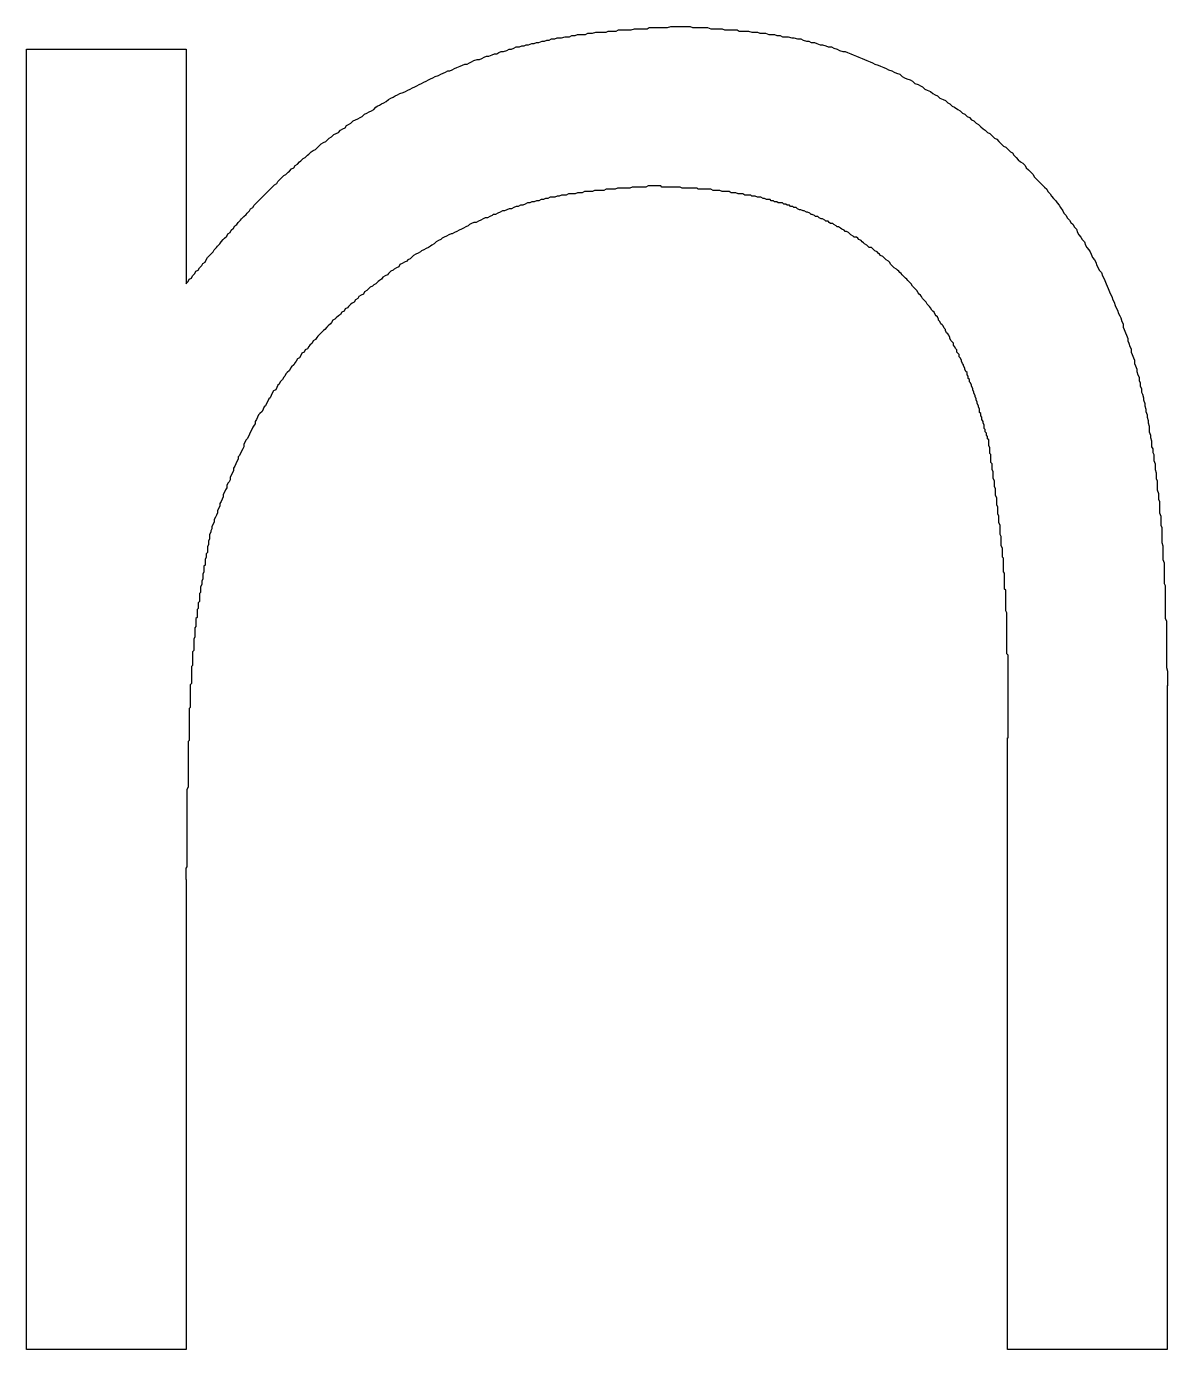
# Model space of a CAD drawing. Extents: x 50 to 503, y 33 to 383.
# Drawn here: x 143.941 to 144.943, y 370.754 to 371.916 of the extents above; entities that cross this region are included whole.
import ezdxf

# ---------------------------------------------------------------- set-up
doc = ezdxf.new("R2010")
doc.units = 0
doc.layers.get('0').update_dxf_attribs({"linetype": 'CONTINUOUS'})

msp = doc.modelspace()

# ---------------------------------------------------------------- linework, layer by layer
at = {"color": 7, "linetype": 'CONTINUOUS'}
for p, q in [((143.9412, 371.896), (144.0814, 371.896)), ((143.9412, 370.7542), (143.9412, 371.896)), ((144.0814, 371.896), (144.0814, 371.6901)), ((144.9428, 371.3373), (144.9428, 370.7542)), ((144.8025, 370.7542), (144.8025, 371.2913)), ((144.0814, 371.167), (144.0814, 370.7542)), ((144.0814, 370.7542), (143.9412, 370.7542)), ((144.9428, 370.7542), (144.8025, 370.7542))]:
    msp.add_line(p, q, dxfattribs=at)
at = {"color": 7}
for points in [[(144.081, 371.69, 0), (144.083, 371.692, 0), (144.084, 371.694, 0), (144.086, 371.695, 0), (144.087, 371.697, 0), (144.089, 371.699, 0), (144.09, 371.701, 0), (144.092, 371.702, 0), (144.093, 371.704, 0), (144.095, 371.706, 0), (144.096, 371.708, 0), (144.098, 371.709, 0), (144.099, 371.711, 0), (144.1, 371.713, 0), (144.102, 371.715, 0), (144.103, 371.716, 0), (144.105, 371.718, 0), (144.106, 371.72, 0), (144.108, 371.722, 0), (144.109, 371.723, 0), (144.111, 371.725, 0), (144.112, 371.727, 0), (144.114, 371.729, 0), (144.115, 371.73, 0), (144.117, 371.732, 0), (144.118, 371.734, 0), (144.12, 371.735, 0), (144.121, 371.737, 0), (144.123, 371.739, 0), (144.124, 371.741, 0), (144.126, 371.742, 0), (144.127, 371.744, 0), (144.129, 371.746, 0), (144.13, 371.747, 0), (144.132, 371.749, 0), (144.134, 371.751, 0), (144.135, 371.752, 0), (144.137, 371.754, 0), (144.138, 371.756, 0), (144.14, 371.757, 0), (144.141, 371.759, 0), (144.143, 371.761, 0), (144.144, 371.762, 0), (144.146, 371.764, 0), (144.148, 371.766, 0), (144.149, 371.767, 0), (144.151, 371.769, 0), (144.152, 371.77, 0), (144.154, 371.772, 0), (144.156, 371.774, 0), (144.157, 371.775, 0), (144.159, 371.777, 0), (144.161, 371.778, 0), (144.162, 371.78, 0), (144.164, 371.782, 0), (144.165, 371.783, 0), (144.167, 371.785, 0), (144.169, 371.786, 0), (144.171, 371.788, 0), (144.172, 371.789, 0), (144.174, 371.791, 0), (144.176, 371.792, 0), (144.177, 371.794, 0), (144.179, 371.795, 0), (144.181, 371.797, 0), (144.182, 371.798, 0), (144.184, 371.8, 0), (144.186, 371.801, 0), (144.188, 371.803, 0), (144.189, 371.804, 0), (144.191, 371.806, 0), (144.193, 371.807, 0), (144.195, 371.808, 0), (144.197, 371.81, 0), (144.198, 371.811, 0), (144.2, 371.813, 0), (144.202, 371.814, 0), (144.204, 371.815, 0), (144.206, 371.817, 0), (144.207, 371.818, 0), (144.209, 371.819, 0), (144.211, 371.821, 0), (144.213, 371.822, 0), (144.215, 371.823, 0), (144.217, 371.825, 0), (144.219, 371.826, 0), (144.221, 371.827, 0), (144.222, 371.829, 0), (144.224, 371.83, 0), (144.226, 371.831, 0), (144.228, 371.833, 0), (144.23, 371.834, 0), (144.232, 371.835, 0), (144.234, 371.836, 0), (144.236, 371.837, 0), (144.238, 371.839, 0), (144.24, 371.84, 0), (144.242, 371.841, 0), (144.244, 371.842, 0), (144.246, 371.843, 0), (144.248, 371.845, 0), (144.249, 371.846, 0), (144.251, 371.847, 0), (144.253, 371.848, 0), (144.255, 371.849, 0), (144.257, 371.85, 0), (144.259, 371.852, 0), (144.261, 371.853, 0), (144.263, 371.854, 0), (144.265, 371.855, 0), (144.267, 371.856, 0), (144.269, 371.857, 0), (144.272, 371.858, 0), (144.274, 371.859, 0), (144.276, 371.86, 0), (144.278, 371.861, 0), (144.28, 371.862, 0), (144.282, 371.863, 0), (144.284, 371.864, 0), (144.286, 371.865, 0), (144.288, 371.866, 0), (144.29, 371.867, 0), (144.292, 371.868, 0), (144.294, 371.869, 0), (144.296, 371.87, 0), (144.298, 371.871, 0), (144.3, 371.872, 0), (144.303, 371.873, 0), (144.305, 371.874, 0), (144.307, 371.875, 0), (144.309, 371.876, 0), (144.311, 371.877, 0), (144.313, 371.877, 0), (144.315, 371.878, 0), (144.317, 371.879, 0), (144.319, 371.88, 0), (144.322, 371.881, 0), (144.324, 371.882, 0), (144.326, 371.883, 0), (144.328, 371.883, 0), (144.33, 371.884, 0), (144.332, 371.885, 0), (144.334, 371.886, 0), (144.337, 371.887, 0), (144.339, 371.887, 0), (144.341, 371.888, 0), (144.343, 371.889, 0), (144.345, 371.89, 0), (144.347, 371.89, 0), (144.35, 371.891, 0), (144.352, 371.892, 0), (144.354, 371.892, 0), (144.356, 371.893, 0), (144.358, 371.894, 0), (144.36, 371.894, 0), (144.363, 371.895, 0), (144.365, 371.896, 0), (144.367, 371.896, 0), (144.369, 371.897, 0), (144.371, 371.898, 0), (144.374, 371.898, 0), (144.376, 371.899, 0), (144.378, 371.899, 0), (144.38, 371.9, 0), (144.382, 371.9, 0), (144.385, 371.901, 0), (144.387, 371.901, 0), (144.389, 371.902, 0), (144.391, 371.902, 0), (144.394, 371.903, 0), (144.396, 371.903, 0), (144.398, 371.904, 0), (144.4, 371.904, 0), (144.402, 371.905, 0), (144.405, 371.905, 0), (144.407, 371.906, 0), (144.409, 371.906, 0), (144.411, 371.906, 0), (144.414, 371.907, 0), (144.416, 371.907, 0), (144.418, 371.907, 0), (144.42, 371.908, 0), (144.423, 371.908, 0), (144.425, 371.909, 0), (144.427, 371.909, 0), (144.429, 371.909, 0), (144.432, 371.909, 0), (144.434, 371.91, 0), (144.436, 371.91, 0), (144.438, 371.91, 0), (144.441, 371.911, 0), (144.443, 371.911, 0), (144.445, 371.911, 0), (144.447, 371.911, 0), (144.45, 371.911, 0), (144.452, 371.912, 0), (144.454, 371.912, 0), (144.457, 371.912, 0), (144.459, 371.912, 0), (144.461, 371.913, 0), (144.463, 371.913, 0), (144.466, 371.913, 0), (144.468, 371.913, 0), (144.47, 371.913, 0), (144.472, 371.913, 0), (144.475, 371.914, 0), (144.477, 371.914, 0), (144.479, 371.914, 0), (144.482, 371.914, 0), (144.484, 371.914, 0), (144.486, 371.914, 0), (144.488, 371.915, 0), (144.491, 371.915, 0), (144.493, 371.915, 0), (144.495, 371.915, 0), (144.498, 371.915, 0), (144.5, 371.915, 0), (144.502, 371.915, 0), (144.504, 371.915, 0), (144.507, 371.916, 0), (144.509, 371.916, 0), (144.511, 371.916, 0), (144.514, 371.916, 0), (144.516, 371.916, 0)], [(144.516, 371.916, 0), (144.518, 371.916, 0), (144.521, 371.916, 0), (144.524, 371.916, 0), (144.526, 371.915, 0), (144.529, 371.915, 0), (144.531, 371.915, 0), (144.534, 371.915, 0), (144.536, 371.915, 0), (144.539, 371.915, 0), (144.542, 371.914, 0), (144.544, 371.914, 0), (144.547, 371.914, 0), (144.549, 371.914, 0), (144.552, 371.914, 0), (144.554, 371.913, 0), (144.557, 371.913, 0), (144.56, 371.913, 0), (144.562, 371.913, 0), (144.565, 371.913, 0), (144.567, 371.912, 0), (144.57, 371.912, 0), (144.572, 371.912, 0), (144.575, 371.912, 0), (144.578, 371.911, 0), (144.58, 371.911, 0), (144.583, 371.911, 0), (144.585, 371.91, 0), (144.588, 371.91, 0), (144.59, 371.91, 0), (144.593, 371.909, 0), (144.595, 371.909, 0), (144.598, 371.909, 0), (144.6, 371.908, 0), (144.603, 371.908, 0), (144.605, 371.907, 0), (144.608, 371.907, 0), (144.61, 371.907, 0), (144.613, 371.906, 0), (144.615, 371.906, 0), (144.618, 371.905, 0), (144.621, 371.905, 0), (144.623, 371.904, 0), (144.626, 371.903, 0), (144.628, 371.903, 0), (144.63, 371.902, 0), (144.633, 371.902, 0), (144.635, 371.901, 0), (144.638, 371.9, 0), (144.64, 371.9, 0), (144.643, 371.899, 0), (144.645, 371.898, 0), (144.648, 371.898, 0), (144.65, 371.897, 0), (144.653, 371.896, 0), (144.655, 371.895, 0), (144.658, 371.894, 0), (144.66, 371.894, 0), (144.662, 371.893, 0), (144.665, 371.892, 0), (144.667, 371.891, 0), (144.67, 371.89, 0), (144.672, 371.889, 0), (144.675, 371.888, 0), (144.677, 371.887, 0), (144.679, 371.886, 0), (144.682, 371.885, 0), (144.684, 371.884, 0), (144.686, 371.883, 0), (144.689, 371.882, 0), (144.691, 371.881, 0), (144.694, 371.88, 0), (144.696, 371.879, 0), (144.698, 371.878, 0), (144.701, 371.877, 0), (144.703, 371.876, 0), (144.705, 371.875, 0), (144.708, 371.874, 0), (144.71, 371.872, 0), (144.712, 371.871, 0), (144.714, 371.87, 0), (144.717, 371.869, 0), (144.719, 371.868, 0), (144.721, 371.866, 0), (144.724, 371.865, 0), (144.726, 371.864, 0), (144.728, 371.863, 0), (144.73, 371.861, 0), (144.732, 371.86, 0), (144.735, 371.859, 0), (144.737, 371.857, 0), (144.739, 371.856, 0), (144.741, 371.855, 0), (144.743, 371.853, 0), (144.746, 371.852, 0), (144.748, 371.851, 0), (144.75, 371.849, 0), (144.752, 371.848, 0), (144.754, 371.846, 0), (144.756, 371.845, 0), (144.759, 371.843, 0), (144.761, 371.842, 0), (144.763, 371.84, 0), (144.765, 371.839, 0), (144.767, 371.837, 0), (144.769, 371.836, 0), (144.771, 371.834, 0), (144.773, 371.833, 0), (144.775, 371.831, 0), (144.777, 371.83, 0), (144.779, 371.828, 0), (144.781, 371.826, 0), (144.783, 371.825, 0), (144.785, 371.823, 0), (144.787, 371.822, 0), (144.789, 371.82, 0), (144.791, 371.818, 0), (144.793, 371.817, 0), (144.795, 371.815, 0), (144.797, 371.813, 0), (144.799, 371.811, 0), (144.801, 371.81, 0), (144.803, 371.808, 0), (144.805, 371.806, 0), (144.807, 371.805, 0), (144.808, 371.803, 0), (144.81, 371.801, 0), (144.812, 371.799, 0), (144.814, 371.797, 0), (144.816, 371.796, 0), (144.818, 371.794, 0), (144.819, 371.792, 0), (144.821, 371.79, 0), (144.823, 371.788, 0), (144.825, 371.786, 0), (144.826, 371.784, 0), (144.828, 371.782, 0), (144.83, 371.78, 0), (144.831, 371.779, 0), (144.833, 371.777, 0), (144.835, 371.775, 0), (144.837, 371.773, 0), (144.838, 371.771, 0), (144.84, 371.769, 0), (144.841, 371.767, 0), (144.843, 371.765, 0), (144.845, 371.763, 0), (144.846, 371.761, 0), (144.848, 371.759, 0), (144.849, 371.757, 0), (144.851, 371.754, 0), (144.852, 371.752, 0), (144.854, 371.75, 0), (144.855, 371.748, 0), (144.857, 371.746, 0), (144.858, 371.744, 0), (144.86, 371.742, 0), (144.861, 371.74, 0), (144.863, 371.738, 0), (144.864, 371.735, 0), (144.865, 371.733, 0), (144.867, 371.731, 0), (144.868, 371.729, 0), (144.87, 371.727, 0), (144.871, 371.724, 0), (144.872, 371.722, 0), (144.874, 371.72, 0), (144.875, 371.718, 0), (144.876, 371.716, 0), (144.877, 371.713, 0), (144.879, 371.711, 0), (144.88, 371.709, 0), (144.881, 371.706, 0), (144.882, 371.704, 0), (144.883, 371.702, 0), (144.885, 371.7, 0), (144.886, 371.697, 0), (144.887, 371.695, 0), (144.888, 371.693, 0), (144.889, 371.69, 0), (144.89, 371.688, 0), (144.891, 371.686, 0), (144.892, 371.683, 0), (144.893, 371.681, 0), (144.894, 371.679, 0), (144.895, 371.676, 0), (144.896, 371.674, 0), (144.897, 371.671, 0), (144.898, 371.669, 0), (144.899, 371.667, 0), (144.9, 371.664, 0), (144.901, 371.662, 0), (144.902, 371.66, 0), (144.903, 371.657, 0), (144.904, 371.655, 0), (144.904, 371.652, 0), (144.905, 371.65, 0), (144.906, 371.647, 0), (144.907, 371.645, 0), (144.908, 371.642, 0), (144.908, 371.64, 0), (144.909, 371.638, 0), (144.91, 371.635, 0), (144.911, 371.633, 0), (144.911, 371.63, 0), (144.912, 371.628, 0), (144.913, 371.625, 0), (144.914, 371.623, 0), (144.914, 371.62, 0), (144.915, 371.618, 0), (144.916, 371.615, 0), (144.916, 371.613, 0), (144.917, 371.61, 0), (144.918, 371.608, 0), (144.918, 371.605, 0), (144.919, 371.603, 0), (144.919, 371.6, 0), (144.92, 371.598, 0), (144.92, 371.595, 0), (144.921, 371.593, 0), (144.922, 371.59, 0), (144.922, 371.588, 0), (144.923, 371.585, 0), (144.923, 371.583, 0), (144.924, 371.58, 0), (144.924, 371.578, 0), (144.925, 371.575, 0), (144.925, 371.573, 0), (144.926, 371.57, 0), (144.926, 371.568, 0), (144.927, 371.565, 0), (144.927, 371.562, 0), (144.927, 371.56, 0), (144.928, 371.557, 0), (144.928, 371.555, 0), (144.929, 371.552, 0), (144.929, 371.55, 0), (144.929, 371.547, 0), (144.93, 371.545, 0), (144.93, 371.542, 0), (144.931, 371.54, 0), (144.931, 371.537, 0), (144.931, 371.535, 0), (144.932, 371.532, 0), (144.932, 371.529, 0), (144.932, 371.527, 0), (144.933, 371.524, 0), (144.933, 371.522, 0), (144.933, 371.519, 0), (144.934, 371.517, 0), (144.934, 371.514, 0), (144.934, 371.512, 0), (144.934, 371.509, 0), (144.935, 371.506, 0), (144.935, 371.504, 0), (144.935, 371.501, 0), (144.936, 371.499, 0), (144.936, 371.496, 0), (144.936, 371.494, 0), (144.936, 371.491, 0), (144.936, 371.489, 0), (144.937, 371.486, 0), (144.937, 371.483, 0), (144.937, 371.481, 0), (144.937, 371.478, 0), (144.938, 371.476, 0), (144.938, 371.473, 0), (144.938, 371.471, 0), (144.938, 371.468, 0), (144.938, 371.466, 0), (144.938, 371.463, 0), (144.939, 371.46, 0), (144.939, 371.458, 0), (144.939, 371.455, 0), (144.939, 371.453, 0), (144.939, 371.45, 0), (144.939, 371.448, 0), (144.94, 371.445, 0), (144.94, 371.443, 0), (144.94, 371.44, 0), (144.94, 371.437, 0), (144.94, 371.435, 0), (144.94, 371.432, 0), (144.94, 371.43, 0), (144.94, 371.427, 0), (144.941, 371.425, 0), (144.941, 371.422, 0), (144.941, 371.419, 0), (144.941, 371.417, 0), (144.941, 371.414, 0), (144.941, 371.412, 0), (144.941, 371.409, 0), (144.941, 371.407, 0), (144.941, 371.404, 0), (144.941, 371.401, 0), (144.941, 371.399, 0), (144.941, 371.396, 0), (144.942, 371.394, 0), (144.942, 371.391, 0), (144.942, 371.389, 0), (144.942, 371.386, 0), (144.942, 371.384, 0), (144.942, 371.381, 0), (144.942, 371.378, 0), (144.942, 371.376, 0), (144.942, 371.373, 0), (144.942, 371.371, 0), (144.942, 371.368, 0), (144.942, 371.366, 0), (144.942, 371.363, 0), (144.942, 371.36, 0), (144.942, 371.358, 0), (144.942, 371.355, 0), (144.942, 371.353, 0), (144.943, 371.35, 0), (144.943, 371.348, 0), (144.943, 371.345, 0), (144.943, 371.342, 0), (144.943, 371.34, 0), (144.943, 371.337, 0)], [(144.491, 371.776, 0), (144.489, 371.776, 0), (144.487, 371.776, 0), (144.485, 371.775, 0), (144.483, 371.775, 0), (144.481, 371.775, 0), (144.479, 371.775, 0), (144.477, 371.775, 0), (144.475, 371.775, 0), (144.473, 371.775, 0), (144.471, 371.774, 0), (144.469, 371.774, 0), (144.467, 371.774, 0), (144.464, 371.774, 0), (144.462, 371.774, 0), (144.46, 371.774, 0), (144.458, 371.773, 0), (144.456, 371.773, 0), (144.454, 371.773, 0), (144.452, 371.773, 0), (144.45, 371.773, 0), (144.448, 371.772, 0), (144.446, 371.772, 0), (144.444, 371.772, 0), (144.442, 371.772, 0), (144.44, 371.772, 0), (144.438, 371.771, 0), (144.436, 371.771, 0), (144.434, 371.771, 0), (144.431, 371.771, 0), (144.429, 371.77, 0), (144.427, 371.77, 0), (144.425, 371.77, 0), (144.423, 371.769, 0), (144.421, 371.769, 0), (144.419, 371.769, 0), (144.417, 371.769, 0), (144.415, 371.768, 0), (144.413, 371.768, 0), (144.411, 371.768, 0), (144.409, 371.767, 0), (144.407, 371.767, 0), (144.405, 371.766, 0), (144.403, 371.766, 0), (144.401, 371.766, 0), (144.399, 371.765, 0), (144.397, 371.765, 0), (144.395, 371.764, 0), (144.393, 371.764, 0), (144.391, 371.763, 0), (144.389, 371.763, 0), (144.387, 371.762, 0), (144.385, 371.762, 0), (144.383, 371.761, 0), (144.381, 371.761, 0), (144.379, 371.76, 0), (144.377, 371.759, 0), (144.375, 371.759, 0), (144.373, 371.758, 0), (144.371, 371.758, 0), (144.369, 371.757, 0), (144.367, 371.756, 0), (144.365, 371.756, 0), (144.363, 371.755, 0), (144.361, 371.754, 0), (144.359, 371.754, 0), (144.357, 371.753, 0), (144.355, 371.752, 0), (144.353, 371.751, 0), (144.351, 371.751, 0), (144.35, 371.75, 0), (144.348, 371.749, 0), (144.346, 371.748, 0), (144.344, 371.748, 0), (144.342, 371.747, 0), (144.34, 371.746, 0), (144.338, 371.745, 0), (144.336, 371.744, 0), (144.334, 371.744, 0), (144.332, 371.743, 0), (144.33, 371.742, 0), (144.329, 371.741, 0), (144.327, 371.74, 0), (144.325, 371.739, 0), (144.323, 371.738, 0), (144.321, 371.737, 0), (144.319, 371.736, 0), (144.317, 371.735, 0), (144.315, 371.734, 0), (144.314, 371.734, 0), (144.312, 371.733, 0), (144.31, 371.732, 0), (144.308, 371.731, 0), (144.306, 371.73, 0), (144.305, 371.729, 0), (144.303, 371.728, 0), (144.301, 371.727, 0), (144.299, 371.725, 0), (144.297, 371.724, 0), (144.296, 371.723, 0), (144.294, 371.722, 0), (144.292, 371.721, 0), (144.29, 371.72, 0), (144.288, 371.719, 0), (144.287, 371.718, 0), (144.285, 371.717, 0), (144.283, 371.716, 0), (144.281, 371.715, 0), (144.28, 371.714, 0), (144.278, 371.712, 0), (144.276, 371.711, 0), (144.275, 371.71, 0), (144.273, 371.709, 0), (144.271, 371.708, 0), (144.269, 371.707, 0), (144.268, 371.705, 0), (144.266, 371.704, 0), (144.264, 371.703, 0), (144.263, 371.702, 0), (144.261, 371.701, 0), (144.259, 371.699, 0), (144.258, 371.698, 0), (144.256, 371.697, 0), (144.254, 371.696, 0), (144.253, 371.694, 0), (144.251, 371.693, 0), (144.25, 371.692, 0), (144.248, 371.69, 0), (144.246, 371.689, 0), (144.245, 371.688, 0), (144.243, 371.687, 0), (144.241, 371.685, 0), (144.24, 371.684, 0), (144.238, 371.683, 0), (144.237, 371.681, 0), (144.235, 371.68, 0), (144.233, 371.679, 0), (144.232, 371.677, 0), (144.23, 371.676, 0), (144.229, 371.674, 0), (144.227, 371.673, 0), (144.226, 371.672, 0), (144.224, 371.67, 0), (144.223, 371.669, 0), (144.221, 371.668, 0), (144.22, 371.666, 0), (144.218, 371.665, 0), (144.217, 371.663, 0), (144.215, 371.662, 0), (144.213, 371.66, 0), (144.212, 371.659, 0), (144.21, 371.658, 0), (144.209, 371.656, 0), (144.208, 371.655, 0), (144.206, 371.653, 0), (144.205, 371.652, 0), (144.203, 371.65, 0), (144.202, 371.649, 0), (144.2, 371.647, 0), (144.199, 371.646, 0), (144.197, 371.644, 0), (144.196, 371.643, 0), (144.195, 371.641, 0), (144.193, 371.64, 0), (144.192, 371.638, 0), (144.19, 371.636, 0), (144.189, 371.635, 0), (144.188, 371.633, 0), (144.186, 371.632, 0), (144.185, 371.63, 0), (144.183, 371.629, 0), (144.182, 371.627, 0), (144.181, 371.625, 0), (144.179, 371.624, 0), (144.178, 371.622, 0), (144.177, 371.621, 0), (144.176, 371.619, 0), (144.174, 371.617, 0), (144.173, 371.616, 0), (144.172, 371.614, 0), (144.17, 371.612, 0), (144.169, 371.611, 0), (144.168, 371.609, 0), (144.167, 371.608, 0), (144.166, 371.606, 0), (144.164, 371.604, 0), (144.163, 371.602, 0), (144.162, 371.601, 0), (144.161, 371.599, 0), (144.16, 371.597, 0), (144.158, 371.596, 0), (144.157, 371.594, 0), (144.156, 371.592, 0), (144.155, 371.59, 0), (144.154, 371.589, 0), (144.153, 371.587, 0), (144.152, 371.585, 0), (144.151, 371.583, 0), (144.15, 371.582, 0), (144.149, 371.58, 0), (144.148, 371.578, 0), (144.146, 371.576, 0), (144.145, 371.575, 0), (144.144, 371.573, 0), (144.143, 371.571, 0), (144.142, 371.569, 0), (144.142, 371.567, 0), (144.141, 371.566, 0), (144.14, 371.564, 0), (144.139, 371.562, 0), (144.138, 371.56, 0), (144.137, 371.558, 0), (144.136, 371.556, 0), (144.135, 371.554, 0), (144.134, 371.553, 0), (144.133, 371.551, 0), (144.132, 371.549, 0), (144.132, 371.547, 0), (144.131, 371.545, 0), (144.13, 371.543, 0), (144.129, 371.541, 0), (144.128, 371.539, 0), (144.127, 371.538, 0), (144.127, 371.536, 0), (144.126, 371.534, 0), (144.125, 371.532, 0), (144.124, 371.53, 0), (144.123, 371.528, 0), (144.123, 371.526, 0), (144.122, 371.524, 0), (144.121, 371.522, 0), (144.12, 371.52, 0), (144.12, 371.518, 0), (144.119, 371.516, 0), (144.118, 371.515, 0), (144.117, 371.513, 0), (144.117, 371.511, 0), (144.116, 371.509, 0), (144.115, 371.507, 0), (144.114, 371.505, 0), (144.114, 371.503, 0), (144.113, 371.501, 0), (144.112, 371.499, 0), (144.111, 371.497, 0), (144.111, 371.495, 0), (144.11, 371.493, 0), (144.109, 371.491, 0), (144.109, 371.489, 0), (144.108, 371.487, 0), (144.107, 371.485, 0), (144.106, 371.483, 0), (144.106, 371.481, 0), (144.105, 371.479, 0), (144.104, 371.477, 0), (144.104, 371.475, 0), (144.103, 371.473, 0)], [(144.786, 371.551, 0), (144.786, 371.553, 0), (144.785, 371.554, 0), (144.785, 371.556, 0), (144.784, 371.557, 0), (144.784, 371.559, 0), (144.783, 371.56, 0), (144.783, 371.562, 0), (144.782, 371.563, 0), (144.782, 371.565, 0), (144.782, 371.566, 0), (144.781, 371.568, 0), (144.781, 371.569, 0), (144.78, 371.571, 0), (144.78, 371.573, 0), (144.779, 371.574, 0), (144.779, 371.576, 0), (144.778, 371.577, 0), (144.778, 371.579, 0), (144.778, 371.58, 0), (144.777, 371.582, 0), (144.777, 371.583, 0), (144.776, 371.585, 0), (144.776, 371.586, 0), (144.775, 371.588, 0), (144.775, 371.589, 0), (144.774, 371.591, 0), (144.774, 371.592, 0), (144.773, 371.594, 0), (144.773, 371.595, 0), (144.772, 371.597, 0), (144.772, 371.598, 0), (144.771, 371.6, 0), (144.771, 371.601, 0), (144.77, 371.603, 0), (144.769, 371.604, 0), (144.769, 371.606, 0), (144.768, 371.607, 0), (144.768, 371.609, 0), (144.767, 371.61, 0), (144.767, 371.612, 0), (144.766, 371.613, 0), (144.765, 371.615, 0), (144.765, 371.616, 0), (144.764, 371.618, 0), (144.764, 371.619, 0), (144.763, 371.62, 0), (144.762, 371.622, 0), (144.762, 371.623, 0), (144.761, 371.625, 0), (144.76, 371.626, 0), (144.76, 371.628, 0), (144.759, 371.629, 0), (144.758, 371.63, 0), (144.758, 371.632, 0), (144.757, 371.633, 0), (144.756, 371.635, 0), (144.755, 371.636, 0), (144.755, 371.638, 0), (144.754, 371.639, 0), (144.753, 371.64, 0), (144.752, 371.642, 0), (144.752, 371.643, 0), (144.751, 371.645, 0), (144.75, 371.646, 0), (144.749, 371.647, 0), (144.748, 371.649, 0), (144.748, 371.65, 0), (144.747, 371.651, 0), (144.746, 371.653, 0), (144.745, 371.654, 0), (144.744, 371.655, 0), (144.743, 371.657, 0), (144.742, 371.658, 0), (144.742, 371.659, 0), (144.741, 371.661, 0), (144.74, 371.662, 0), (144.739, 371.663, 0), (144.738, 371.665, 0), (144.737, 371.666, 0), (144.736, 371.667, 0), (144.735, 371.669, 0), (144.734, 371.67, 0), (144.733, 371.671, 0), (144.732, 371.672, 0), (144.731, 371.674, 0), (144.73, 371.675, 0), (144.729, 371.676, 0), (144.728, 371.677, 0), (144.727, 371.679, 0), (144.726, 371.68, 0), (144.725, 371.681, 0), (144.724, 371.682, 0), (144.723, 371.684, 0), (144.722, 371.685, 0), (144.721, 371.686, 0), (144.72, 371.687, 0), (144.719, 371.688, 0), (144.718, 371.69, 0), (144.717, 371.691, 0), (144.716, 371.692, 0), (144.715, 371.693, 0), (144.714, 371.694, 0), (144.713, 371.695, 0), (144.711, 371.697, 0), (144.71, 371.698, 0), (144.709, 371.699, 0), (144.708, 371.7, 0), (144.707, 371.701, 0), (144.706, 371.702, 0), (144.705, 371.703, 0), (144.703, 371.704, 0), (144.702, 371.705, 0), (144.701, 371.706, 0), (144.7, 371.707, 0), (144.699, 371.709, 0), (144.698, 371.71, 0), (144.696, 371.711, 0), (144.695, 371.712, 0), (144.694, 371.713, 0), (144.693, 371.714, 0), (144.691, 371.715, 0), (144.69, 371.716, 0), (144.689, 371.717, 0), (144.688, 371.718, 0), (144.686, 371.719, 0), (144.685, 371.72, 0), (144.684, 371.721, 0), (144.683, 371.722, 0), (144.681, 371.722, 0), (144.68, 371.723, 0), (144.679, 371.724, 0), (144.677, 371.725, 0), (144.676, 371.726, 0), (144.675, 371.727, 0), (144.674, 371.728, 0), (144.672, 371.729, 0), (144.671, 371.73, 0), (144.67, 371.731, 0), (144.668, 371.731, 0), (144.667, 371.732, 0), (144.665, 371.733, 0), (144.664, 371.734, 0), (144.663, 371.735, 0), (144.661, 371.736, 0), (144.66, 371.736, 0), (144.659, 371.737, 0), (144.657, 371.738, 0), (144.656, 371.739, 0), (144.654, 371.74, 0), (144.653, 371.74, 0), (144.652, 371.741, 0), (144.65, 371.742, 0), (144.649, 371.743, 0), (144.647, 371.743, 0), (144.646, 371.744, 0), (144.645, 371.745, 0), (144.643, 371.745, 0), (144.642, 371.746, 0), (144.64, 371.747, 0), (144.639, 371.747, 0), (144.637, 371.748, 0), (144.636, 371.749, 0), (144.634, 371.749, 0), (144.633, 371.75, 0), (144.631, 371.751, 0), (144.63, 371.751, 0), (144.629, 371.752, 0), (144.627, 371.753, 0), (144.626, 371.753, 0), (144.624, 371.754, 0), (144.623, 371.754, 0), (144.621, 371.755, 0), (144.62, 371.755, 0), (144.618, 371.756, 0), (144.617, 371.757, 0), (144.615, 371.757, 0), (144.614, 371.758, 0), (144.612, 371.758, 0), (144.611, 371.759, 0), (144.609, 371.759, 0), (144.608, 371.76, 0), (144.606, 371.76, 0), (144.605, 371.761, 0), (144.603, 371.761, 0), (144.601, 371.761, 0), (144.6, 371.762, 0), (144.598, 371.762, 0), (144.597, 371.763, 0), (144.595, 371.763, 0), (144.594, 371.764, 0), (144.592, 371.764, 0), (144.591, 371.764, 0), (144.589, 371.765, 0), (144.588, 371.765, 0), (144.586, 371.766, 0), (144.585, 371.766, 0), (144.583, 371.766, 0), (144.581, 371.767, 0), (144.58, 371.767, 0), (144.578, 371.767, 0), (144.577, 371.768, 0), (144.575, 371.768, 0), (144.574, 371.768, 0), (144.572, 371.768, 0), (144.57, 371.769, 0), (144.569, 371.769, 0), (144.567, 371.769, 0), (144.566, 371.769, 0), (144.564, 371.77, 0), (144.563, 371.77, 0), (144.561, 371.77, 0), (144.56, 371.77, 0), (144.558, 371.771, 0), (144.556, 371.771, 0), (144.555, 371.771, 0), (144.553, 371.771, 0), (144.552, 371.771, 0), (144.55, 371.772, 0), (144.549, 371.772, 0), (144.547, 371.772, 0), (144.545, 371.772, 0), (144.544, 371.772, 0), (144.542, 371.773, 0), (144.541, 371.773, 0), (144.539, 371.773, 0), (144.537, 371.773, 0), (144.536, 371.773, 0), (144.534, 371.773, 0), (144.533, 371.773, 0), (144.531, 371.773, 0), (144.53, 371.774, 0), (144.528, 371.774, 0), (144.526, 371.774, 0), (144.525, 371.774, 0), (144.523, 371.774, 0), (144.522, 371.774, 0), (144.52, 371.774, 0), (144.518, 371.774, 0), (144.517, 371.774, 0), (144.515, 371.775, 0), (144.514, 371.775, 0), (144.512, 371.775, 0), (144.511, 371.775, 0), (144.509, 371.775, 0), (144.507, 371.775, 0), (144.506, 371.775, 0), (144.504, 371.775, 0), (144.503, 371.775, 0), (144.501, 371.775, 0), (144.499, 371.775, 0), (144.498, 371.776, 0), (144.496, 371.776, 0), (144.495, 371.776, 0), (144.493, 371.776, 0), (144.491, 371.776, 0)], [(144.803, 371.291, 0), (144.803, 371.293, 0), (144.803, 371.295, 0), (144.803, 371.296, 0), (144.803, 371.298, 0), (144.803, 371.3, 0), (144.803, 371.301, 0), (144.803, 371.303, 0), (144.803, 371.304, 0), (144.803, 371.306, 0), (144.803, 371.308, 0), (144.803, 371.309, 0), (144.803, 371.311, 0), (144.803, 371.313, 0), (144.803, 371.314, 0), (144.803, 371.316, 0), (144.803, 371.318, 0), (144.803, 371.319, 0), (144.803, 371.321, 0), (144.803, 371.323, 0), (144.803, 371.324, 0), (144.803, 371.326, 0), (144.803, 371.327, 0), (144.803, 371.329, 0), (144.803, 371.331, 0), (144.803, 371.332, 0), (144.803, 371.334, 0), (144.803, 371.336, 0), (144.803, 371.337, 0), (144.803, 371.339, 0), (144.803, 371.341, 0), (144.803, 371.342, 0), (144.803, 371.344, 0), (144.803, 371.345, 0), (144.803, 371.347, 0), (144.803, 371.349, 0), (144.803, 371.35, 0), (144.803, 371.352, 0), (144.803, 371.354, 0), (144.803, 371.355, 0), (144.803, 371.357, 0), (144.803, 371.359, 0), (144.803, 371.36, 0), (144.803, 371.362, 0), (144.803, 371.364, 0), (144.802, 371.365, 0), (144.802, 371.367, 0), (144.802, 371.368, 0), (144.802, 371.37, 0), (144.802, 371.372, 0), (144.802, 371.373, 0), (144.802, 371.375, 0), (144.802, 371.377, 0), (144.802, 371.378, 0), (144.802, 371.38, 0), (144.802, 371.382, 0), (144.802, 371.383, 0), (144.802, 371.385, 0), (144.802, 371.386, 0), (144.802, 371.388, 0), (144.802, 371.39, 0), (144.802, 371.391, 0), (144.802, 371.393, 0), (144.802, 371.395, 0), (144.802, 371.396, 0), (144.802, 371.398, 0), (144.802, 371.4, 0), (144.802, 371.401, 0), (144.801, 371.403, 0), (144.801, 371.404, 0), (144.801, 371.406, 0), (144.801, 371.408, 0), (144.801, 371.409, 0), (144.801, 371.411, 0), (144.801, 371.413, 0), (144.801, 371.414, 0), (144.801, 371.416, 0), (144.801, 371.418, 0), (144.801, 371.419, 0), (144.801, 371.421, 0), (144.8, 371.422, 0), (144.8, 371.424, 0), (144.8, 371.426, 0), (144.8, 371.427, 0), (144.8, 371.429, 0), (144.8, 371.431, 0), (144.8, 371.432, 0), (144.8, 371.434, 0), (144.8, 371.436, 0), (144.799, 371.437, 0), (144.799, 371.439, 0), (144.799, 371.44, 0), (144.799, 371.442, 0), (144.799, 371.444, 0), (144.799, 371.445, 0), (144.799, 371.447, 0), (144.799, 371.449, 0), (144.798, 371.45, 0), (144.798, 371.452, 0), (144.798, 371.453, 0), (144.798, 371.455, 0), (144.798, 371.457, 0), (144.798, 371.458, 0), (144.797, 371.46, 0), (144.797, 371.462, 0), (144.797, 371.463, 0), (144.797, 371.465, 0), (144.797, 371.467, 0), (144.797, 371.468, 0), (144.796, 371.47, 0), (144.796, 371.471, 0), (144.796, 371.473, 0), (144.796, 371.475, 0), (144.796, 371.476, 0), (144.796, 371.478, 0), (144.795, 371.48, 0), (144.795, 371.481, 0), (144.795, 371.483, 0), (144.795, 371.484, 0), (144.795, 371.486, 0), (144.794, 371.488, 0), (144.794, 371.489, 0), (144.794, 371.491, 0), (144.794, 371.493, 0), (144.794, 371.494, 0), (144.793, 371.496, 0), (144.793, 371.497, 0), (144.793, 371.499, 0), (144.793, 371.501, 0), (144.793, 371.502, 0), (144.792, 371.504, 0), (144.792, 371.506, 0), (144.792, 371.507, 0), (144.792, 371.509, 0), (144.792, 371.51, 0), (144.791, 371.512, 0), (144.791, 371.514, 0), (144.791, 371.515, 0), (144.791, 371.517, 0), (144.79, 371.519, 0), (144.79, 371.52, 0), (144.79, 371.522, 0), (144.79, 371.523, 0), (144.79, 371.525, 0), (144.789, 371.527, 0), (144.789, 371.528, 0), (144.789, 371.53, 0), (144.789, 371.532, 0), (144.788, 371.533, 0), (144.788, 371.535, 0), (144.788, 371.536, 0), (144.788, 371.538, 0), (144.788, 371.54, 0), (144.787, 371.541, 0), (144.787, 371.543, 0), (144.787, 371.545, 0), (144.787, 371.546, 0), (144.786, 371.548, 0), (144.786, 371.549, 0), (144.786, 371.551, 0)], [(144.103, 371.473, 0), (144.103, 371.472, 0), (144.102, 371.47, 0), (144.102, 371.469, 0), (144.102, 371.467, 0), (144.102, 371.466, 0), (144.101, 371.464, 0), (144.101, 371.462, 0), (144.101, 371.461, 0), (144.1, 371.459, 0), (144.1, 371.458, 0), (144.1, 371.456, 0), (144.1, 371.454, 0), (144.099, 371.453, 0), (144.099, 371.451, 0), (144.099, 371.45, 0), (144.098, 371.448, 0), (144.098, 371.446, 0), (144.098, 371.445, 0), (144.098, 371.443, 0), (144.097, 371.442, 0), (144.097, 371.44, 0), (144.097, 371.439, 0), (144.097, 371.437, 0), (144.096, 371.435, 0), (144.096, 371.434, 0), (144.096, 371.432, 0), (144.096, 371.431, 0), (144.095, 371.429, 0), (144.095, 371.427, 0), (144.095, 371.426, 0), (144.094, 371.424, 0), (144.094, 371.423, 0), (144.094, 371.421, 0), (144.094, 371.419, 0), (144.093, 371.418, 0), (144.093, 371.416, 0), (144.093, 371.415, 0), (144.093, 371.413, 0), (144.093, 371.411, 0), (144.092, 371.41, 0), (144.092, 371.408, 0), (144.092, 371.407, 0), (144.092, 371.405, 0), (144.091, 371.404, 0), (144.091, 371.402, 0), (144.091, 371.4, 0), (144.091, 371.399, 0), (144.091, 371.397, 0), (144.09, 371.396, 0), (144.09, 371.394, 0), (144.09, 371.392, 0), (144.09, 371.391, 0), (144.09, 371.389, 0), (144.089, 371.388, 0), (144.089, 371.386, 0), (144.089, 371.384, 0), (144.089, 371.383, 0), (144.089, 371.381, 0), (144.089, 371.38, 0), (144.088, 371.378, 0), (144.088, 371.376, 0), (144.088, 371.375, 0), (144.088, 371.373, 0), (144.088, 371.372, 0), (144.088, 371.37, 0), (144.088, 371.368, 0), (144.087, 371.367, 0), (144.087, 371.365, 0), (144.087, 371.364, 0), (144.087, 371.362, 0), (144.087, 371.36, 0), (144.087, 371.359, 0), (144.087, 371.357, 0), (144.087, 371.355, 0), (144.086, 371.354, 0), (144.086, 371.352, 0), (144.086, 371.351, 0), (144.086, 371.349, 0), (144.086, 371.347, 0), (144.086, 371.346, 0), (144.086, 371.344, 0), (144.086, 371.343, 0), (144.086, 371.341, 0), (144.086, 371.339, 0), (144.085, 371.338, 0), (144.085, 371.336, 0), (144.085, 371.335, 0), (144.085, 371.333, 0), (144.085, 371.331, 0), (144.085, 371.33, 0), (144.085, 371.328, 0), (144.085, 371.327, 0), (144.085, 371.325, 0), (144.085, 371.323, 0), (144.085, 371.322, 0), (144.085, 371.32, 0), (144.085, 371.318, 0), (144.084, 371.317, 0), (144.084, 371.315, 0), (144.084, 371.314, 0), (144.084, 371.312, 0), (144.084, 371.31, 0), (144.084, 371.309, 0), (144.084, 371.307, 0), (144.084, 371.306, 0), (144.084, 371.304, 0), (144.084, 371.302, 0), (144.084, 371.301, 0), (144.084, 371.299, 0), (144.084, 371.298, 0), (144.084, 371.296, 0), (144.084, 371.294, 0), (144.084, 371.293, 0), (144.084, 371.291, 0), (144.084, 371.289, 0), (144.083, 371.288, 0), (144.083, 371.286, 0), (144.083, 371.285, 0), (144.083, 371.283, 0), (144.083, 371.281, 0), (144.083, 371.28, 0), (144.083, 371.278, 0), (144.083, 371.277, 0), (144.083, 371.275, 0), (144.083, 371.273, 0), (144.083, 371.272, 0), (144.083, 371.27, 0), (144.083, 371.269, 0), (144.083, 371.267, 0), (144.083, 371.265, 0), (144.083, 371.264, 0), (144.083, 371.262, 0), (144.083, 371.26, 0), (144.083, 371.259, 0), (144.083, 371.257, 0), (144.083, 371.256, 0), (144.083, 371.254, 0), (144.083, 371.252, 0), (144.083, 371.251, 0), (144.083, 371.249, 0), (144.083, 371.248, 0), (144.082, 371.246, 0), (144.082, 371.244, 0), (144.082, 371.243, 0), (144.082, 371.241, 0), (144.082, 371.24, 0), (144.082, 371.238, 0), (144.082, 371.236, 0), (144.082, 371.235, 0), (144.082, 371.233, 0), (144.082, 371.231, 0), (144.082, 371.23, 0), (144.082, 371.228, 0), (144.082, 371.227, 0), (144.082, 371.225, 0), (144.082, 371.223, 0), (144.082, 371.222, 0), (144.082, 371.22, 0), (144.082, 371.219, 0), (144.082, 371.217, 0), (144.082, 371.215, 0), (144.082, 371.214, 0), (144.082, 371.212, 0), (144.082, 371.211, 0), (144.082, 371.209, 0), (144.082, 371.207, 0), (144.082, 371.206, 0), (144.082, 371.204, 0), (144.082, 371.202, 0), (144.082, 371.201, 0), (144.082, 371.199, 0), (144.082, 371.198, 0), (144.082, 371.196, 0), (144.082, 371.194, 0), (144.082, 371.193, 0), (144.082, 371.191, 0), (144.082, 371.19, 0), (144.082, 371.188, 0), (144.082, 371.186, 0), (144.082, 371.185, 0), (144.082, 371.183, 0), (144.082, 371.182, 0), (144.082, 371.18, 0), (144.082, 371.178, 0), (144.081, 371.177, 0), (144.081, 371.175, 0), (144.081, 371.173, 0), (144.081, 371.172, 0), (144.081, 371.17, 0), (144.081, 371.169, 0), (144.081, 371.167, 0)]]:
    msp.add_polyline3d(points, dxfattribs=at)

doc.saveas('drawing.dxf')
